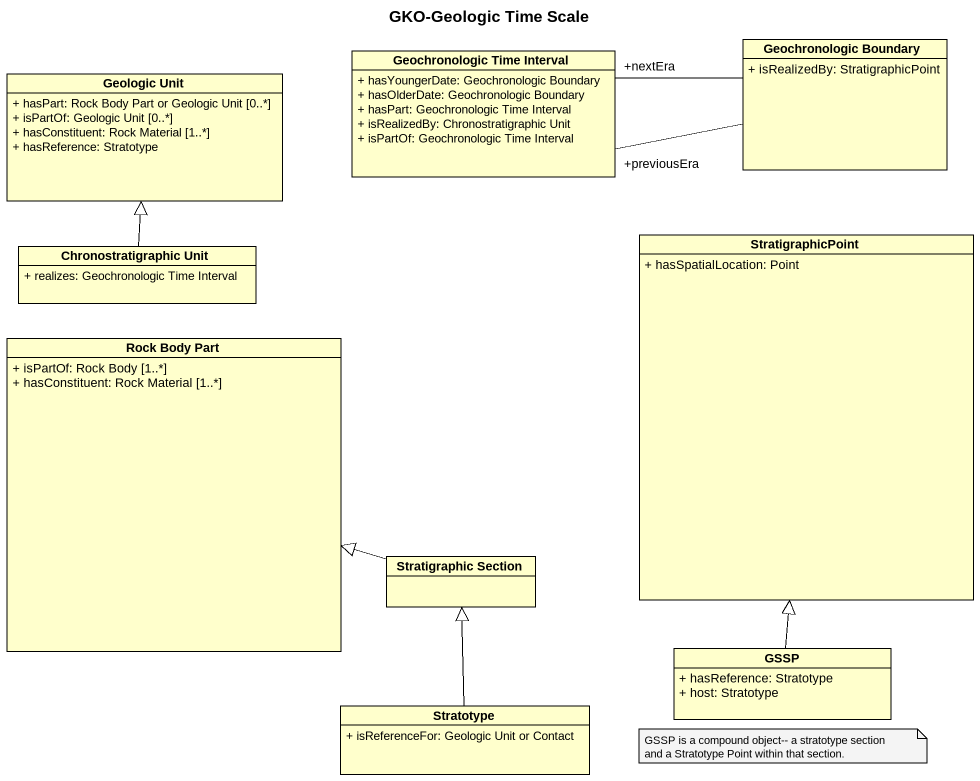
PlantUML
@startuml
title GKO-Geologic Time Scale
hide circle
hide empty members
skinparam classAttributeIconSize 0
class "Geologic Unit" as Geologic_Unit {
  + hasPart: Rock Body Part or Geologic Unit [0..*]
  + isPartOf: Geologic Unit [0..*]
  + hasConstituent: Rock Material [1..*]
  + hasReference: Stratotype
}
class "Geochronologic Time Interval" as Geochronologic_Time_Interval {
  + hasYoungerDate: Geochronologic Boundary
  + hasOlderDate: Geochronologic Boundary
  + hasPart: Geochronologic Time Interval
  + isRealizedBy: Chronostratigraphic Unit
  + isPartOf: Geochronologic Time Interval
}
class "Geochronologic Boundary" as Geochronologic_Boundary {
  + isRealizedBy: StratigraphicPoint
}
class StratigraphicPoint {
  + hasSpatialLocation: Point
}
class "Chronostratigraphic Unit" as Chronostratigraphic_Unit {
  + realizes: Geochronologic Time Interval
}
class "Rock Body Part" as Rock_Body_Part {
  + isPartOf: Rock Body [1..*]
  + hasConstituent: Rock Material [1..*]
}
class "Stratigraphic Section" as Stratigraphic_Section
class GSSP {
  + hasReference: Stratotype
  + host: Stratotype
}
class Stratotype {
  + isReferenceFor: Geologic Unit or Contact
}
Geochronologic_Boundary -left- "+nextEra" Geochronologic_Time_Interval
Geochronologic_Boundary -left- "+previousEra" Geochronologic_Time_Interval
Chronostratigraphic_Unit -up-|> Geologic_Unit
Stratigraphic_Section -left-|> Rock_Body_Part
GSSP -up-|> StratigraphicPoint
Stratotype -up-|> Stratigraphic_Section
note as N1
  GSSP is a compound object-- a stratotype section and a Stratotype Point within that section.
end note
@enduml
